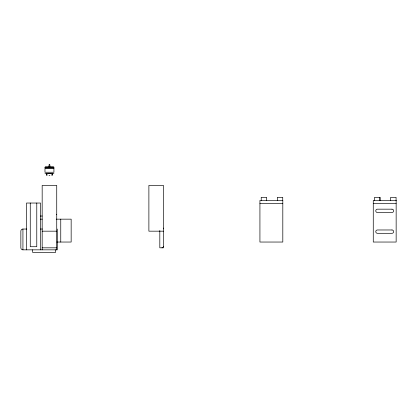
<?xml version="1.0" encoding="UTF-8"?>
<svg xmlns="http://www.w3.org/2000/svg" width="417" height="417" viewBox="0 0 417 417"><rect width="100%" height="100%" fill="white"/><g stroke="black" fill="none" stroke-linecap="round" stroke-linejoin="round"><path stroke-width="0.63" d="M49.117 164.559L49.785 164.559M45.338 166.883L53.564 166.883M44.979 167.154L53.923 167.154M44.979 167.42L53.923 167.42M44.979 167.691L53.923 167.691M45.291 167.957L53.47 167.957M48.111 173.503L50.791 173.503M44.979 173.592L53.923 173.592M49.013 175.38L49.889 175.38M259.927 203.559L282.809 203.559M373.267 203.559L396.15 203.559M56.451 214.536L56.733 214.536M40.298 216.037L42.206 216.037M40.298 219.16L42.206 219.16M56.227 219.16L71.156 219.16L71.156 242.042L56.853 242.042M57.254 229.037L57.254 249.84L22.93 249.84A2.08 2.08 0 0 1 20.85 247.761L20.85 231.117A2.08 2.08 0 0 1 22.93 229.037L26.813 229.037M40.413 229.037L42.367 229.037M42.169 231.174L56.733 231.174M163.448 231.174L148.885 231.174L148.885 185.414L163.448 185.414L163.448 247.818L159.81 247.818L159.81 230.533M42.169 247.818L56.733 247.818M396.082 200.436L396.072 197.319L390.672 197.319L390.682 200.436M379.965 200.436L379.965 197.319L374.56 197.319L374.565 200.436M379.955 197.319L379.955 200.436M282.731 200.436L282.736 197.319L277.331 197.319L277.331 200.436M266.614 200.436L266.625 197.319L261.214 197.319L261.224 200.436M60.757 219.16L60.757 242.042M56.733 249.84L56.733 185.414L42.169 185.414L42.169 249.84M55.555 249.851L55.555 252.441L32.672 252.441L32.672 249.84M52.401 173.592L52.401 174.843M51.864 173.592L51.864 175.38A0.537 0.537 0 0 0 52.401 174.879M49.899 166.883L49.899 165.007L49.003 165.007L49.003 166.883M47.038 173.592L47.038 175.38A0.537 0.537 0 0 1 46.501 174.879M46.501 173.592L46.501 174.843M40.538 249.84L40.538 203.037L26.5 203.037L26.5 249.84M36.774 203.037L36.774 246.718L30.264 246.718L30.264 203.037M22.93 229.037L22.93 249.84M163.448 246.254A1.559 1.559 0 0 1 163.24 247.036M162.666 247.609A1.559 1.559 0 0 1 161.89 247.818M163.448 228.057A3.122 3.122 0 0 1 163.339 228.86M53.923 168.228L44.979 168.228L44.979 172.252L53.923 172.252L53.923 168.228M282.809 200.436L259.927 200.436L259.927 242.042L282.809 242.042L282.809 200.436M396.15 200.436L373.267 200.436L373.267 242.042L396.15 242.042L396.15 200.436M391.99 209.172L377.427 209.172A1.663 1.663 0 0 0 375.764 210.84A1.663 1.663 0 0 0 377.427 212.503L391.99 212.503A1.663 1.663 0 0 0 393.653 210.84A1.663 1.663 0 0 0 391.99 209.172M391.99 229.975L377.427 229.975A1.663 1.663 0 0 0 375.764 231.638A1.663 1.663 0 0 0 377.427 233.306L391.99 233.306A1.663 1.663 0 0 0 393.653 231.638A1.663 1.663 0 0 0 391.99 229.975"/></g></svg>
